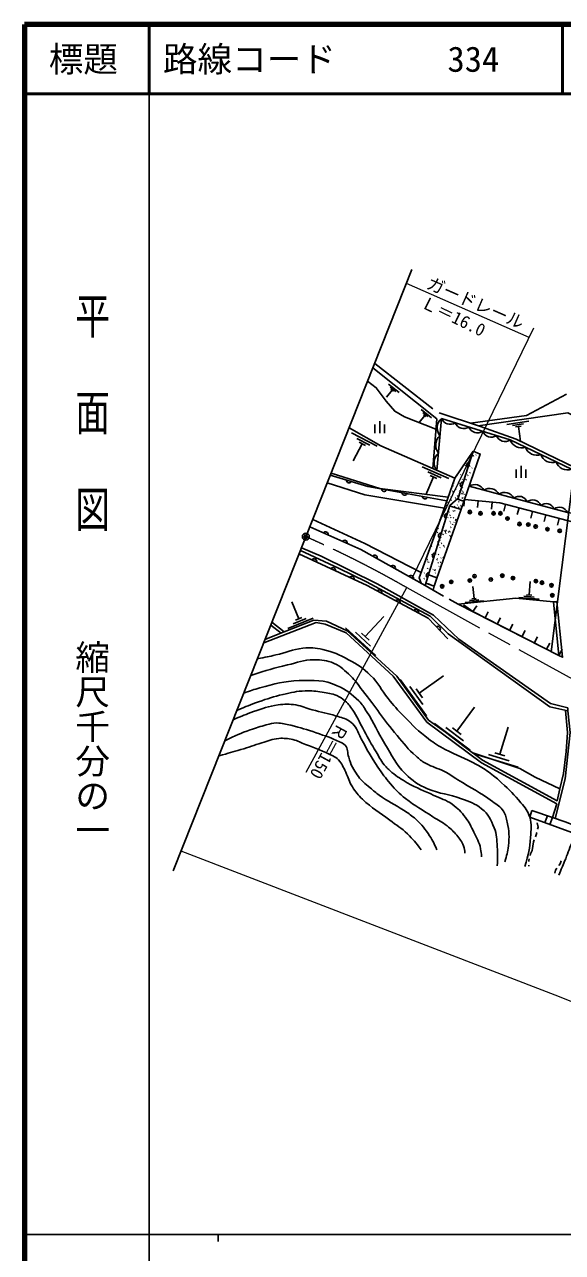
# Model space of a CAD drawing. Units: millimetres, scale not verified. Extents: x 40000 to 680000, y 20000 to 380000.
# Drawn here: x 40000 to 117758, y 202409 to 380000 of the extents above; entities that cross this region are included whole.
import ezdxf
from ezdxf.enums import TextEntityAlignment as Align

# ---------------------------------------------------------------- set-up
doc = ezdxf.new("R2010")
doc.units = ezdxf.units.MM
doc.header["$LTSCALE"] = 1000
doc.header["$PDMODE"] = 32
doc.header["$PDSIZE"] = 500
doc.linetypes.add('CHAIN', pattern=[18.5, 12, -1.5, 3.5, -1.5])
for name, color, linetype, lineweight in [('M-BGD', 7, 'Continuous', 25), ('M-BMK', 2, 'CHAIN', 13), ('M-BMK-SRVR', 3, 'Continuous', 25), ('M-STR-HTXT', 7, 'Continuous', 13), ('M-TTL', 2, 'Continuous', 140), ('M-TTL-BAND', 7, 'Continuous', 25), ('M-TTL-LINE', 7, 'Continuous', 50)]:
    doc.layers.add(name, color=color, linetype=linetype, lineweight=lineweight)
doc.layers.add('M-OTRS', color=6, linetype='Continuous')
doc.layers.add('M-TTL-TXT', color=7, linetype='Continuous')
doc.styles.add('@ＭＳ ゴシック', font='')
doc.styles.add('ＭＳ ゴシック', font='')
doc.styles.get('@ＭＳ ゴシック').set_extended_font_data('@MS Gothic')
doc.styles.get('ＭＳ ゴシック').set_extended_font_data('MS Gothic')

msp = doc.modelspace()

# ---------------------------------------------------------------- linework, layer by layer
at = {"layer": 'M-BGD'}
for p, q in [((116148, 289294), (122249, 337899)), ((90353, 330328), (99598, 322958)), ((90619, 330996), (99045, 324419)), ((93162, 327127), (92333, 326087)), ((92589, 328009), (94149, 326765)), ((92875, 327568), (93655, 326946)), ((92967, 327283), (93357, 326972)), ((97866, 323465), (97067, 322462)), ((97314, 324314), (98818, 323116)), ((97590, 323889), (98342, 323290)), ((97678, 323614), (98054, 323315)), ((90638, 320907), (90638, 322132)), ((91338, 320907), (91338, 322657)), ((92038, 320907), (92038, 322132)), ((99012, 315773), (99598, 322958)), ((100269, 323037), (99597, 315518)), ((109715, 322168), (112915, 322626)), ((110553, 322015), (112153, 322245)), ((110991, 321806), (111792, 321921)), ((111391, 321863), (111697, 319730)), ((87282, 320949), (90993, 319002)), ((88048, 320153), (89903, 319179)), ((88813, 319357), (87515, 316883)), ((88349, 319600), (89277, 319114)), ((105187, 318061), (105254, 318127)), ((103618, 316303), (103688, 316374)), ((103692, 316164), (103763, 316235)), ((103799, 316134), (103869, 316204)), ((104328, 316114), (104398, 316185)), ((104761, 317610), (104832, 317681)), ((104859, 317623), (104930, 317694)), ((105222, 317719), (105293, 317789)), ((111777, 314420), (111777, 316170)), ((97481, 316042), (101322, 314368)), ((99123, 314565), (98006, 312004)), ((98302, 315304), (100222, 314466)), ((98642, 314774), (99603, 314356)), ((102480, 314731), (102551, 314801)), ((103013, 314872), (103083, 314943)), ((103602, 314373), (103673, 314444)), ((104037, 314773), (104108, 314844)), ((104353, 315123), (104423, 315194)), ((104657, 315818), (104728, 315888)), ((105036, 315781), (105107, 315852)), ((111077, 314420), (111077, 315645)), ((112477, 314420), (112477, 315645)), ((101913, 313240), (101984, 313311)), ((102012, 313707), (102083, 313778)), ((102311, 312777), (102381, 312848)), ((102799, 313665), (102870, 313736)), ((103110, 312847), (103181, 312918)), ((103239, 312999), (103309, 313070)), ((103259, 312495), (103329, 312566)), ((103264, 314185), (103334, 314256)), ((103448, 313883), (103518, 313953)), ((103731, 314185), (103801, 314256)), ((103802, 314119), (103873, 314190)), ((100927, 310864), (100932, 310870)), ((101080, 311294), (101141, 311355)), ((101176, 310838), (101247, 310909)), ((101412, 312024), (101483, 312095)), ((101453, 312249), (101524, 312320)), ((101623, 311626), (101693, 311697)), ((101642, 311173), (101713, 311244)), ((101872, 312465), (101943, 312536)), ((101897, 312347), (101967, 312418)), ((101944, 312282), (102015, 312352)), ((102029, 312422), (102100, 312493)), ((102271, 311501), (102342, 311571)), ((103517, 311086), (102539, 311374)), ((102563, 311767), (102634, 311838)), ((102750, 310946), (102821, 311016)), ((102767, 311406), (102838, 311476)), ((102864, 312207), (102935, 312277)), ((102876, 312483), (102946, 312554)), ((103184, 312113), (103255, 312184)), ((103247, 311456), (103318, 311527)), ((103341, 312097), (103412, 312167)), ((103356, 311535), (103427, 311605)), ((103365, 312333), (103436, 312404)), ((103599, 311321), (103501, 310326)), ((103584, 312030), (103655, 312101)), ((105589, 311124), (105491, 310129)), ((107580, 310927), (107481, 309932)), ((100736, 309840), (100806, 309911)), ((100965, 310407), (101036, 310478)), ((100979, 309137), (101049, 309207)), ((101384, 309474), (101454, 309545)), ((101479, 309017), (101550, 309088)), ((101917, 309609), (101988, 309680)), ((102131, 310257), (102202, 310328)), ((102162, 309644), (102233, 309715)), ((102532, 310482), (102603, 310553)), ((102743, 310156), (102814, 310227)), ((103015, 310438), (103086, 310509)), ((103082, 310182), (103152, 310253)), ((109547, 310600), (109295, 309632)), ((111482, 310096), (111230, 309128)), ((113418, 309592), (113166, 308624)), ((115353, 309088), (115101, 308120)), ((99709, 307456), (99767, 307514)), ((100023, 308321), (100094, 308392)), ((100483, 307427), (100553, 307498)), ((100647, 308819), (100718, 308890)), ((101177, 308634), (101247, 308704)), ((101470, 308128), (101541, 308198)), ((101565, 307864), (101636, 307935)), ((101586, 307249), (101657, 307320)), ((101592, 308678), (101663, 308749)), ((101852, 307664), (101923, 307734)), ((101973, 308629), (102043, 308700)), ((102047, 307979), (102118, 308050)), ((102290, 308227), (102360, 308298)), ((102300, 308379), (102371, 308449)), ((102339, 307988), (102409, 308058)), ((117289, 308584), (117037, 307616)), ((99506, 306673), (99577, 306744)), ((99659, 306497), (99729, 306567)), ((99762, 307068), (99833, 307139)), ((100154, 305795), (100225, 305866)), ((100363, 306282), (100434, 306352)), ((100473, 306204), (100544, 306275)), ((100588, 306755), (100658, 306826)), ((100796, 306741), (100866, 306811)), ((100806, 306601), (100876, 306671)), ((100843, 306407), (100914, 306477)), ((100903, 306826), (100974, 306896)), ((101246, 306582), (101317, 306653)), ((101392, 306656), (101463, 306726)), ((101460, 306009), (101531, 306080)), ((101496, 305985), (101567, 306056)), ((101563, 306568), (101634, 306639)), ((101777, 306092), (101822, 306137)), ((98790, 304532), (98861, 304602)), ((99355, 303732), (99426, 303802)), ((99719, 305160), (99789, 305231)), ((99855, 304748), (99925, 304819)), ((100012, 304317), (100083, 304388)), ((100033, 305370), (100103, 305441)), ((100228, 304929), (100299, 304999)), ((100558, 304609), (100629, 304680)), ((100614, 304460), (100685, 304531)), ((98130, 302869), (98201, 302940)), ((98220, 302574), (98290, 302645)), ((98237, 302229), (98308, 302300)), ((98405, 302211), (98476, 302282)), ((98813, 303298), (98884, 303369)), ((99399, 303415), (99470, 303486)), ((99596, 302548), (99667, 302618)), ((99647, 302718), (99718, 302789)), ((99751, 302107), (99821, 302178)), ((99806, 303316), (99877, 303387)), ((100088, 302175), (100159, 302246)), ((100175, 302821), (100245, 302892)), ((100486, 302875), (100556, 302945)), ((100623, 302947), (100694, 303017)), ((97763, 300652), (97834, 300723)), ((98243, 301302), (98314, 301373)), ((98400, 300419), (99628, 299998)), ((99011, 301182), (99082, 301252)), ((99246, 300997), (99317, 301068)), ((99333, 301091), (99404, 301162)), ((99342, 300635), (99413, 300706)), ((99865, 300774), (99936, 300845)), ((99876, 301598), (99947, 301669)), ((97736, 298965), (97758, 298987)), ((97743, 299820), (97814, 299891)), ((98027, 299208), (99211, 298776)), ((98472, 299083), (98543, 299154)), ((104974, 296972), (104789, 298747)), ((112948, 297501), (113095, 299464)), ((99079, 298196), (100584, 297341)), ((106351, 296666), (103689, 296389)), ((105663, 296819), (104331, 296680)), ((105307, 297006), (104641, 296937)), ((114384, 296900), (111439, 297119)), ((113666, 297200), (112194, 297310)), ((113317, 297473), (112580, 297528)), ((79643, 294031), (78648, 296498)), ((104784, 295100), (105373, 295908)), ((106564, 294190), (107019, 295080)), ((116961, 296498), (116461, 296524)), ((75584, 293135), (77097, 291986)), ((75751, 293555), (77507, 292152)), ((81742, 294161), (78041, 292668)), ((80693, 294096), (78842, 293349)), ((80106, 294218), (79180, 293844)), ((89262, 291471), (91937, 294405)), ((108345, 293280), (108800, 294170)), ((110127, 292370), (110581, 293261)), ((90794, 288732), (86393, 292744)), ((90028, 290101), (87828, 292108)), ((89812, 290970), (88712, 291973)), ((111908, 291460), (112363, 292351)), ((113689, 290550), (114144, 291441)), ((115470, 289641), (115925, 290531)), ((117251, 288731), (117706, 289621)), ((98085, 280033), (94296, 285272)), ((97574, 281658), (95680, 284278)), ((97063, 283284), (100557, 285810)), ((97537, 282629), (96590, 283939)), ((102496, 277821), (105067, 281261)), ((104433, 275033), (99273, 278890)), ((103465, 276427), (100884, 278356)), ((103141, 277339), (101851, 278303)), ((108710, 274457), (109905, 278388)), ((111359, 272577), (105462, 274371)), ((110034, 273517), (107086, 274414)), ((109447, 274233), (107972, 274681)), ((115230, 264575), (115579, 265568)), ((115933, 264318), (116298, 265320)), ((113982, 262829), (114050, 263129)), ((114228, 263917), (114123, 264532)), ((114160, 263617), (114228, 263917)), ((113368, 260547), (113473, 261179)), ((113473, 261179), (113579, 261776)), ((113579, 261776), (113691, 262069)), ((113870, 262536), (113982, 262829)), ((112912, 259108), (112964, 259346)), ((113070, 259835), (113122, 260073)), ((113122, 260073), (113368, 260547)), ((112912, 258937), (112912, 259108)), ((112912, 258265), (112912, 258437)), ((116773, 257721), (116650, 257265)), ((116959, 257976), (116773, 257721)), ((117440, 258634), (117254, 258379)), ((117589, 259032), (117440, 258634))]:
    msp.add_line(p, q, dxfattribs=at)
for points in [[(89587, 328399), (90830, 327460), (92252, 325525), (93516, 324064), (94937, 323274), (99478, 321484)], [(104486, 322335), (112544, 323469), (118336, 326523)], [(99953, 323866), (105917, 321852), (111051, 320035), (119661, 315888), (125862, 311899), (131194, 309332), (134037, 307041), (137789, 305185), (140080, 304632), (144701, 302381), (173371, 297362), (181296, 298968), (184811, 300916), (186852, 305682)], [(181217, 308684), (178532, 304576), (165696, 301180), (159495, 301101), (154874, 303944), (150846, 304853), (128849, 318191), (123975, 321163), (118534, 323831), (105559, 321973)], [(86912, 321666), (91501, 319048), (102186, 314389)], [(100269, 323037), (110207, 319914), (119054, 315688), (125018, 311778), (130152, 309290), (133075, 307236), (130191, 306525), (124267, 308579), (118501, 309408), (110720, 311502), (104260, 313225)], [(104853, 318297), (102661, 311484), (101476, 310418), (97922, 298866), (88621, 304079), (81223, 307347)], [(97337, 299194), (97043, 299996), (100150, 308456), (102186, 314389), (104853, 318297), (105872, 317865), (103055, 309755), (99606, 299934), (99211, 298776), (99079, 298196), (97922, 298866)], [(84191, 314819), (89628, 313202), (100232, 311247), (101002, 311129)], [(101239, 311630), (91355, 312884), (84317, 315136)], [(83754, 313718), (89206, 311980), (100698, 310054)], [(103599, 311321), (108722, 310814), (119544, 307997), (128391, 305706), (135105, 303310), (137721, 303751)], [(103081, 309830), (102987, 309908), (101559, 310352)], [(97329, 300773), (89179, 304937), (81651, 308425)], [(118517, 280740), (115919, 281337), (101259, 291877), (98626, 294458), (89437, 299381), (85382, 301356), (79870, 303940)], [(80012, 304296), (82878, 303094), (90952, 299109), (99097, 294598), (102801, 291123), (116036, 281784), (118528, 281184)], [(101210, 291164), (98366, 294126), (89539, 298866), (79672, 303440)], [(101374, 296893), (102664, 296182), (117251, 288731), (117787, 288502), (116961, 296498)], [(102664, 296182), (111011, 297051), (116461, 296524), (117251, 288731)], [(117251, 288731), (104787, 295097), (103467, 296060)], [(74576, 290594), (82140, 293510), (83450, 293276), (86499, 292048), (93292, 285764), (98137, 279111), (106036, 273213), (116930, 267286), (116298, 265320)], [(118209, 280810), (118476, 277617), (118292, 274879), (117923, 271667), (117397, 269455), (117002, 267744), (106180, 273589), (103547, 275590), (100862, 277670), (98413, 279408), (93805, 285780), (86644, 292310), (83642, 293705), (81799, 293863), (77507, 292152), (74754, 291042)], [(116702, 265179), (118177, 270902), (118896, 277625), (118517, 280740), (118528, 281184)], [(117397, 269455), (113836, 271156), (111590, 272403), (104790, 274646)], [(113332, 266341), (113033, 265376), (121213, 262392)], [(113332, 266341), (116298, 265320), (118159, 264691), (121143, 263533)]]:
    msp.add_lwpolyline(points, dxfattribs=at)
for centre, radius, start, end in [((101485, 321665), 1833, 131.53856, 218.23706), ((101513, 323521), 1335, 201.27456, 303.83764), ((103501, 322897), 1335, 201.27456, 303.83764), ((105488, 322272), 1335, 201.27456, 303.83764), ((101260, 319159), 1833, 131.53856, 218.23706), ((107476, 321648), 1335, 201.27456, 303.83764), ((109464, 321023), 1335, 201.27456, 303.83764), ((111852, 320516), 1752, 200.07808, 288.85631), ((101036, 316653), 1833, 131.53856, 218.23706), ((114064, 319459), 1752, 200.07808, 288.85631), ((104297, 316293), 384, 84.84537, 239.4846), ((116276, 318403), 1752, 200.07808, 288.85631), ((118488, 317346), 1752, 200.07808, 288.85631), ((86934, 314092), 384, 176.11811, 330.75735), ((91995, 312852), 384, 182.23476, 336.87399), ((103378, 313437), 384, 84.84537, 239.4846), ((105082, 311979), 1492, 26.73257, 123.39755), ((107235, 311405), 1492, 26.73257, 123.39755), ((94945, 312308), 384, 182.23476, 336.87399), ((97896, 311764), 384, 182.23476, 336.87399), ((109388, 310831), 1492, 26.73257, 123.39755), ((111494, 310502), 1264, 22.13743, 127.74646), ((113440, 309979), 1264, 22.13743, 127.74646), ((101103, 308918), 384, 85.57765, 240.21689), ((115385, 309455), 1264, 22.13743, 127.74646), ((117330, 308932), 1264, 22.13743, 127.74646), ((83516, 306242), 384, 348.84998, 143.48921), ((100221, 306051), 384, 85.57765, 240.21689), ((86260, 305030), 384, 348.84998, 143.48921), ((81848, 302338), 384, 347.80637, 142.4456), ((90613, 302866), 384, 343.40934, 138.04857), ((99339, 303183), 384, 85.57765, 240.21689), ((84570, 301076), 384, 347.80637, 142.4456), ((87292, 299815), 384, 347.80637, 142.4456), ((93230, 301399), 384, 343.40934, 138.04857), ((95847, 299932), 384, 343.40934, 138.04857), ((98456, 300316), 384, 85.57765, 240.21689), ((91270, 297841), 384, 344.44847, 139.0877), ((93913, 296422), 384, 344.44847, 139.0877), ((96556, 295003), 384, 344.44847, 139.0877), ((99727, 292587), 384, 326.51124, 121.15048)]:
    msp.add_arc(centre, radius, start, end, dxfattribs=at)
for points, knots in [([(73652, 288265), (74938, 288518), (75278, 288590), (76316, 288821), (77857, 289165), (78672, 289604), (80239, 289796), (81364, 289933), (82025, 289843), (83135, 289611), (84653, 289294), (85448, 288858), (86821, 288137), (88180, 287423), (88919, 286928), (90034, 285872), (91222, 284746), (91521, 283793), (92561, 282529), (93413, 281493), (93875, 280894), (94826, 279948), (96156, 278623), (96866, 277822), (98380, 276710), (99286, 276044), (99809, 275682), (100802, 275156), (102534, 274239), (103613, 273939), (105331, 272997), (106147, 272550), (106584, 272260), (107332, 271707), (108002, 271212), (108351, 270900), (108965, 270338), (110123, 269277), (110762, 268659), (111756, 267441), (112355, 266706), (112749, 266281), (113033, 265376), (113377, 264280), (113203, 263586), (113151, 262439), (113076, 260762), (112834, 260104), (112309, 258226)], [0, 0, 0, 0, 1, 1, 1, 2, 2, 2, 3, 3, 3, 4, 4, 4, 5, 5, 5, 6, 6, 6, 7, 7, 7, 8, 8, 8, 9, 9, 9, 10, 10, 10, 11, 11, 11, 12, 12, 12, 13, 13, 13, 14, 14, 14, 15, 15, 15, 16, 16, 16, 16]), ([(109412, 258884), (109737, 259903), (109822, 260281), (109939, 261201), (110107, 262529), (110065, 263316), (109781, 264624), (109640, 265273), (109590, 265674), (109228, 266230), (108779, 266920), (108313, 267141), (107648, 267626), (105774, 268993), (104590, 269562), (102619, 270785), (101870, 271250), (101489, 271581), (100697, 271970), (99660, 272480), (99004, 272609), (97985, 273155), (97389, 273475), (97092, 273729), (96590, 274182), (95417, 275240), (94869, 275950), (93851, 277157), (91781, 279614), (90858, 281180), (88849, 283687), (88182, 284519), (87898, 285074), (87111, 285793), (86250, 286581), (85820, 287168), (84741, 287610), (83668, 288050), (82978, 288126), (81819, 288137), (80298, 288151), (79483, 287714), (78001, 287373), (75905, 286891), (75205, 286650), (72704, 285874)], [0, 0, 0, 0, 1, 1, 1, 2, 2, 2, 3, 3, 3, 4, 4, 4, 5, 5, 5, 6, 6, 6, 7, 7, 7, 8, 8, 8, 9, 9, 9, 10, 10, 10, 11, 11, 11, 12, 12, 12, 13, 13, 13, 14, 14, 14, 15, 15, 15, 15]), ([(71685, 283306), (72767, 283702), (73102, 283791), (74025, 284056), (76197, 284679), (77455, 285020), (79712, 285109), (81879, 285194), (83233, 285251), (85215, 284372), (86571, 283770), (87246, 283208), (88322, 282186), (88868, 281667), (89040, 281254), (89454, 280624), (90598, 278884), (90977, 277751), (92087, 275990), (93185, 274250), (93573, 273066), (95054, 271637), (96137, 270591), (96865, 270073), (98248, 269478), (100094, 268684), (101305, 268740), (103181, 268021), (104360, 267568), (105092, 267372), (106077, 266581), (107077, 265779), (107417, 265036), (107885, 263843), (108284, 262828), (108256, 262175), (108342, 261087), (108426, 260007), (108402, 259595), (108324, 258314)], [0, 0, 0, 0, 1, 1, 1, 2, 2, 2, 3, 3, 3, 4, 4, 4, 5, 5, 5, 6, 6, 6, 7, 7, 7, 8, 8, 8, 9, 9, 9, 10, 10, 10, 11, 11, 11, 12, 12, 12, 13, 13, 13, 13]), ([(106060, 259613), (106043, 260153), (106007, 260345), (105919, 260806), (105731, 261803), (105389, 262303), (104936, 263211), (104516, 264054), (104332, 264569), (103760, 265318), (103113, 266165), (102668, 266595), (101812, 267231), (100894, 267913), (100210, 268017), (99179, 268512), (97680, 269232), (96775, 269509), (95335, 270338), (94423, 270862), (93915, 271176), (93105, 271847), (92635, 272237), (92383, 272477), (91999, 272953), (91454, 273630), (91253, 274086), (90806, 274831), (90108, 275995), (89742, 276663), (89086, 277851), (88502, 278906), (88280, 279557), (87629, 280571), (87186, 281261), (86926, 281661), (86312, 282204), (85906, 282563), (85639, 282739), (85136, 282941), (84352, 283256), (83862, 283290), (83030, 283433), (82081, 283595), (81535, 283654), (80572, 283626), (79309, 283589), (78610, 283397), (77378, 283117), (75952, 282793), (75175, 282515), (73797, 282028), (72568, 281595), (72153, 281425), (70693, 280805)], [0, 0, 0, 0, 1, 1, 1, 2, 2, 2, 3, 3, 3, 4, 4, 4, 5, 5, 5, 6, 6, 6, 7, 7, 7, 8, 8, 8, 9, 9, 9, 10, 10, 10, 11, 11, 11, 12, 12, 12, 13, 13, 13, 14, 14, 14, 15, 15, 15, 16, 16, 16, 17, 17, 17, 18, 18, 18, 18]), ([(70159, 279460), (71534, 280056), (71939, 280222), (73112, 280624), (74466, 281087), (75223, 281412), (76640, 281607), (77639, 281744), (78223, 281734), (79221, 281589), (80168, 281452), (80650, 281157), (81573, 280905), (82933, 280533), (83725, 280428), (85066, 279992), (85821, 279746), (86302, 279697), (86962, 279255), (87368, 278982), (87562, 278763), (87839, 278360), (88255, 277756), (88315, 277319), (88664, 276674), (89546, 275047), (90042, 274130), (91087, 272602), (91753, 271628), (92117, 271068), (92895, 270180), (93677, 269286), (94136, 268788), (95071, 268056), (96536, 266910), (97486, 266446), (99038, 265423), (99832, 264900), (100339, 264692), (101075, 264089), (101659, 263609), (102016, 263353), (102479, 262755), (102914, 262192), (103219, 261885), (103444, 261210), (103578, 260811), (103623, 260629), (103672, 260157)], [0, 0, 0, 0, 1, 1, 1, 2, 2, 2, 3, 3, 3, 4, 4, 4, 5, 5, 5, 6, 6, 6, 7, 7, 7, 8, 8, 8, 9, 9, 9, 10, 10, 10, 11, 11, 11, 12, 12, 12, 13, 13, 13, 14, 14, 14, 15, 15, 15, 16, 16, 16, 16]), ([(99618, 260631), (99110, 261742), (98925, 262118), (98336, 262983), (97674, 263955), (97243, 264479), (96353, 265247), (95777, 265744), (95410, 265969), (94773, 266382), (93427, 267256), (92589, 267616), (91274, 268536), (90736, 268912), (90480, 269182), (89975, 269601), (89553, 269950), (89281, 270109), (88898, 270502), (88201, 271218), (87909, 271717), (87412, 272585), (87113, 273107), (87064, 273457), (86862, 274024), (86622, 274700), (86823, 275265), (86324, 275779), (86077, 276034), (85872, 276106), (85552, 276259), (84275, 276870), (83508, 277098), (82170, 277558), (80754, 278045), (79952, 278304), (78495, 278646), (77710, 278831), (77265, 278989), (76459, 278986), (75859, 278984), (75532, 278845), (74949, 278705), (74030, 278483), (73526, 278311), (72632, 278003), (71145, 277490), (70647, 277213), (68941, 276390)], [0, 0, 0, 0, 1, 1, 1, 2, 2, 2, 3, 3, 3, 4, 4, 4, 5, 5, 5, 6, 6, 6, 7, 7, 7, 8, 8, 8, 9, 9, 9, 10, 10, 10, 11, 11, 11, 12, 12, 12, 13, 13, 13, 14, 14, 14, 15, 15, 15, 16, 16, 16, 16]), ([(68080, 274218), (69623, 274650), (70024, 274761), (71263, 275136), (72456, 275496), (73109, 275749), (74306, 276095), (75256, 276370), (75765, 276679), (76752, 276751), (77552, 276809), (78013, 276739), (78799, 276575), (79550, 276419), (79923, 276165), (80637, 275885), (82189, 275276), (83083, 274980), (84569, 274223), (84913, 274048), (85096, 273916), (85370, 273644), (85937, 273080), (86059, 272600), (86423, 271888), (86842, 271071), (86890, 270515), (87395, 269747), (87891, 268991), (88188, 268565), (88846, 267945), (90258, 266613), (91264, 266122), (92801, 264937), (93804, 264164), (94439, 263813), (95352, 262936), (96205, 262117), (96490, 261758), (97342, 260654)], [0, 0, 0, 0, 1, 1, 1, 2, 2, 2, 3, 3, 3, 4, 4, 4, 5, 5, 5, 6, 6, 6, 7, 7, 7, 8, 8, 8, 9, 9, 9, 10, 10, 10, 11, 11, 11, 12, 12, 12, 13, 13, 13, 13]), ([(117216, 256962), (117640, 257934), (117748, 258188), (118076, 258980), (118512, 260036), (118668, 260664), (119146, 261701), (119370, 262185), (119444, 262352), (119743, 262928)], [0, 0, 0, 0, 1, 1, 1, 2, 2, 2, 3, 3, 3, 3])]:
    msp.add_open_spline(points, degree=3, knots=knots, dxfattribs=at)
for p in [(104367, 309497), (105908, 309300), (107803, 309300), (108791, 309300), (109818, 308549), (111555, 307759), (112819, 307680), (113886, 307404), (115584, 307009), (117361, 306772), (105039, 300216), (109067, 300295), (110607, 299939), (100378, 298754), (101682, 299386), (104367, 299584), (107408, 299742), (113922, 299510), (114796, 299274), (116179, 298900), (116295, 297451)]:
    msp.add_point(p, dxfattribs=at)
at = {"layer": 'M-BMK'}
msp.add_line((95257, 298561), (145322, 270909), dxfattribs=at)
msp.add_arc((17662, 163046), 156157, 60.20472, 66.20712, dxfattribs=at)
at = {"layer": 'M-BMK-SRVR'}
for p, q in [((96009, 344565), (80661, 305932)), ((80661, 305932), (61489, 257606))]:
    msp.add_line(p, q, dxfattribs=at)
msp.add_circle((80661, 305932), 500, dxfattribs=at)
msp.add_point((80661, 305932), dxfattribs=at)
at = {"layer": 'M-OTRS'}
msp.add_point((80661, 305932), dxfattribs=at)
at = {"layer": 'M-STR-HTXT'}
for p, q in [((112954, 334760), (95200, 342528)), ((96026, 299929), (113626, 336141)), ((80720, 271890), (95257, 298561))]:
    msp.add_line(p, q, dxfattribs=at)
msp.add_lwpolyline([(247061, 229979), (159894, 229891), (148964, 230779), (138300, 232201), (126748, 235578), (117328, 239399), (62617, 260448)], dxfattribs=at)
at = {"layer": 'M-TTL'}
for p, q in [((40000, 380000), (40000, 20000)), ((680000, 380000), (40000, 380000))]:
    msp.add_line(p, q, dxfattribs=at)
at = {"layer": 'M-TTL-BAND'}
for p, q in [((58000, 370000), (58000, 20000)), ((40000, 205000), (579000, 205000)), ((68000, 205000), (68000, 204000))]:
    msp.add_line(p, q, dxfattribs=at)
at = {"layer": 'M-TTL-LINE'}
for p, q in [((58000, 380000), (58000, 370000)), ((117750, 380000), (117750, 370000)), ((40000, 370000), (680000, 370000))]:
    msp.add_line(p, q, dxfattribs=at)

# ---------------------------------------------------------------- texts
at = {"layer": 'M-STR-HTXT', "style": 'ＭＳ ゴシック'}
for s, rotation, p in [('ガードレール', 336.368, (97747, 341414)), ('Ｌ＝16.0', 333.851, (96840, 338720)), ('Ｒ＝150', 241.407, (84857, 279480))]:
    msp.add_text(s, height=1833, rotation=rotation, dxfattribs=at).set_placement(p, align=Align.BOTTOM_LEFT)
at = {"layer": 'M-TTL-BAND', "style": '@ＭＳ ゴシック', "width": 1.4}
msp.add_text('平  面  図', height=3666, rotation=270, dxfattribs=at).set_placement((49777, 306475), align=Align.MIDDLE_RIGHT)
at = {"layer": 'M-TTL-BAND', "style": '@ＭＳ ゴシック'}
msp.add_text('縮尺千分の一', height=3666, rotation=270, dxfattribs=at).set_placement((49777, 261030), align=Align.MIDDLE_RIGHT)
at = {"layer": 'M-TTL-TXT', "style": 'ＭＳ ゴシック'}
msp.add_text('標題', height=3666, dxfattribs=at).set_placement((48500, 375000), align=Align.MIDDLE_CENTER)
for s, p in [('路線コード', (60000, 375000)), ('334', (101142, 375000))]:
    msp.add_text(s, height=3666, dxfattribs=at).set_placement(p, align=Align.MIDDLE_LEFT)

doc.saveas('drawing.dxf')
